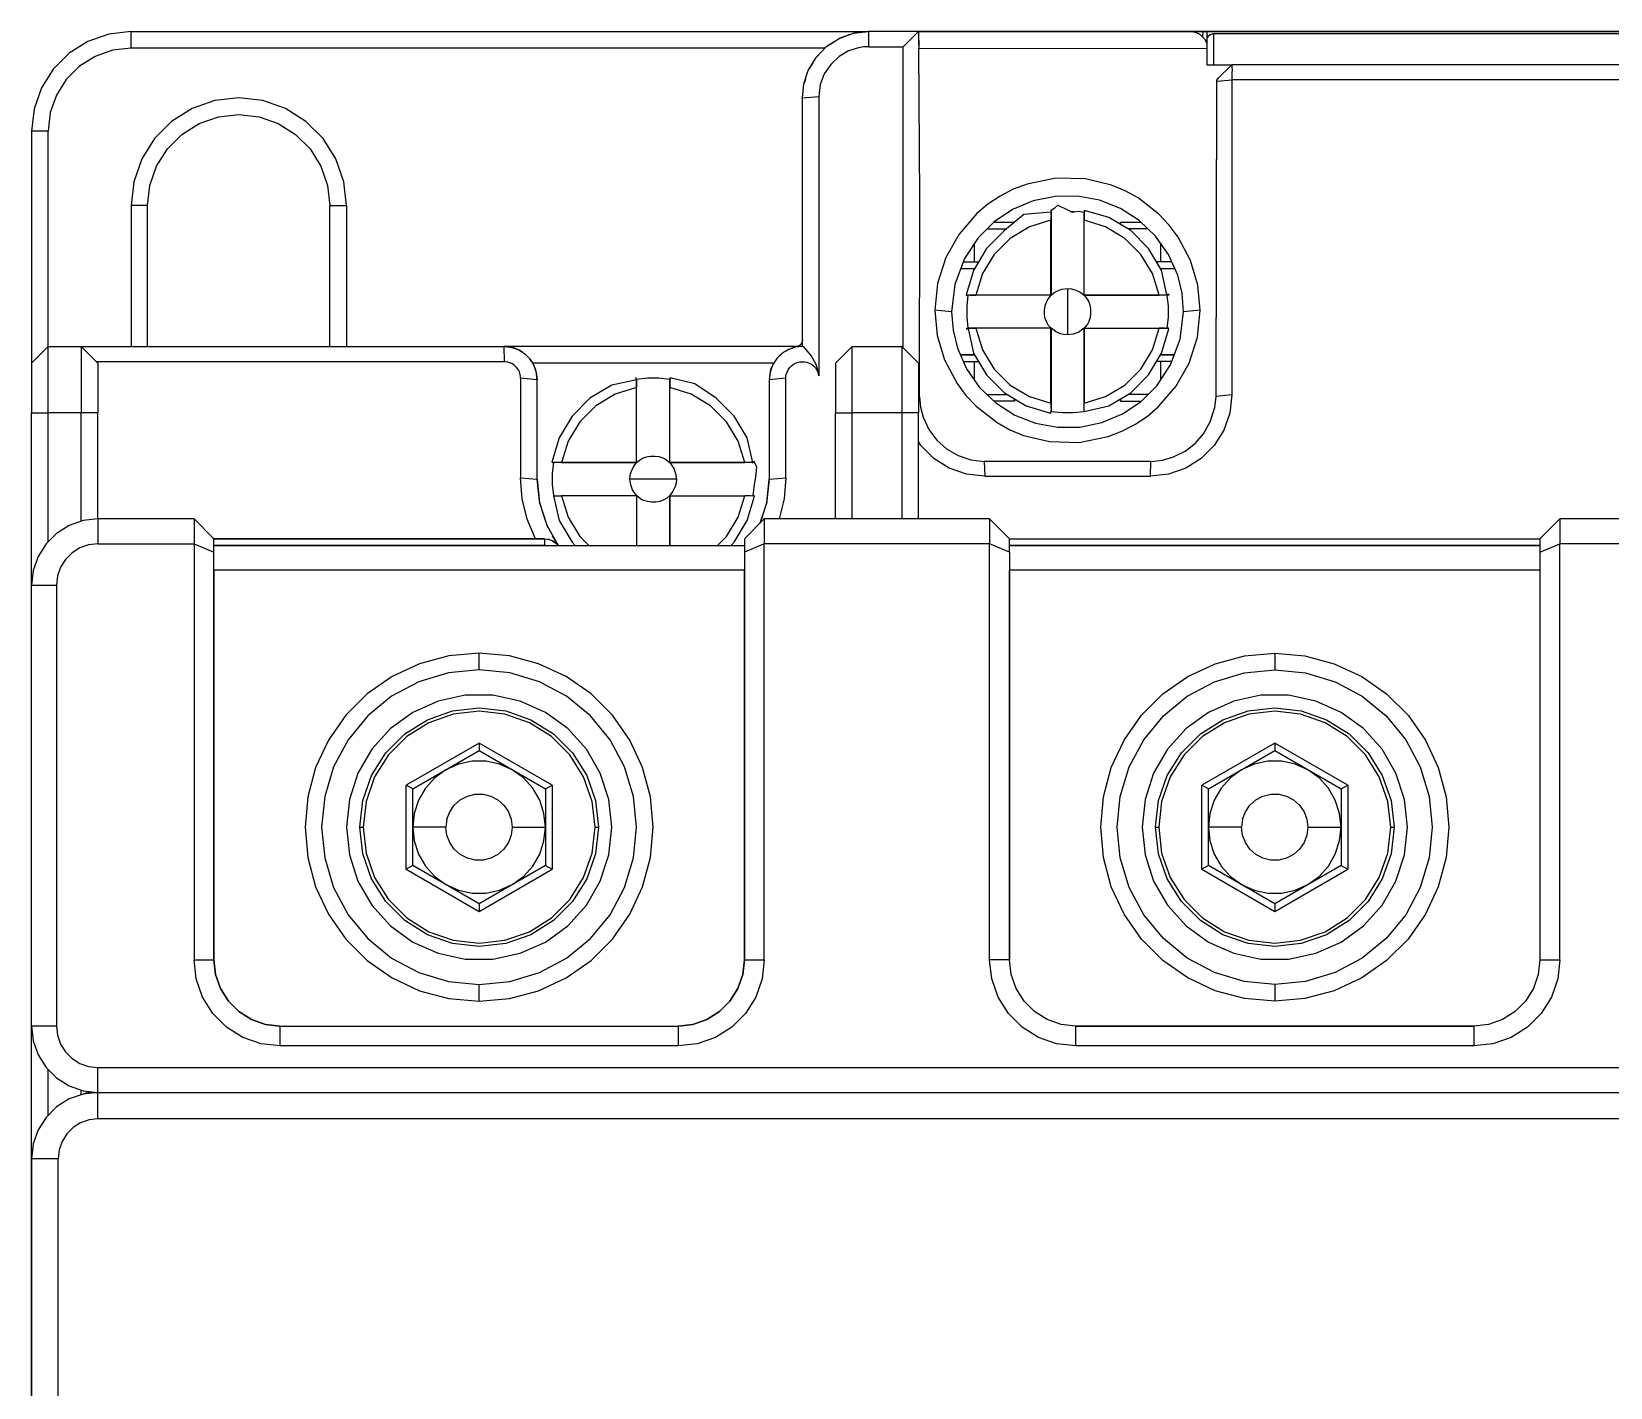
# Model space of a CAD drawing. Header units: millimetres. Extents: x 0 to 87, y 0 to 130.
# Drawn here: x 0 to 47.63, y 89.1 to 130 of the extents above; entities that cross this region are included whole.
import ezdxf

# ---------------------------------------------------------------- set-up
doc = ezdxf.new("R2010")
doc.units = ezdxf.units.MM

# ---------------------------------------------------------------- blocks, each defined once
blk = doc.blocks.new('CHINT_1a572be7d2f85137ae4fc7d071e692d9_FACE_0')
at = {"color": 141, "linetype": 'Continuous', "true_color": 0x40d9ff}
for p, q in [((26.29, 120.46), (26.29, 129.544)), ((26.75, 130), (26.749, 130)), ((26.749, 130), (59.751, 130)), ((35.327, 129.842), (35.341, 130)), ((35.45, 130), (35.341, 130)), ((51.05, 130), (35.45, 130)), ((35.45, 130), (35.45, 129)), ((35.454, 129.771), (35.453, 129.769)), ((35.65, 129.933), (35.65, 129)), ((50.85, 129.933), (35.65, 129.933)), ((35.65, 129.933), (35.65, 129.933)), ((35.45, 129), (36.211, 128.999)), ((35.733, 118.995), (35.75, 128.54)), ((50.29, 128.544), (36.21, 128.544)), ((30.746, 124.547), (30.751, 124.548)), ((30.75, 122.05), (30.75, 124.313)), ((30.751, 124.61), (30.751, 124.583)), ((30.751, 124.552), (30.752, 122.05)), ((31.453, 124.562), (31.357, 124.571)), ((31.747, 122.049), (31.749, 124.557)), ((31.754, 124.518), (31.749, 124.519)), ((31.75, 122.05), (31.75, 124.313)), ((29.025, 124.25), (29.649, 124.25)), ((28.442, 123.05), (28.442, 123.613)), ((34.058, 123.613), (34.058, 123.05)), ((30.75, 122.857), (30.752, 122.858)), ((30.752, 122.85), (30.75, 122.85)), ((31.748, 122.858), (31.75, 122.857)), ((31.75, 122.857), (31.748, 122.858)), ((30.752, 122.05), (28.243, 122.049)), ((30.75, 122.05), (28.487, 122.05)), ((29.953, 122.05), (29.953, 122.05)), ((30.752, 122.05), (30.75, 122.05)), ((31.747, 122.049), (31.75, 122.05)), ((34.17, 122.049), (31.747, 122.049)), ((31.75, 122.05), (34.013, 122.05)), ((32.547, 122.05), (32.547, 122.049)), ((34.257, 122.049), (34.172, 122.049)), ((34.207, 122.049), (34.204, 122.052)), ((27.75, 121.55), (27.25, 121.594)), ((35.25, 121.594), (34.75, 121.55)), ((28.328, 121.051), (28.244, 121.051)), ((28.29, 121.051), (28.292, 121.048)), ((30.753, 121.051), (28.33, 121.051)), ((30.75, 121.05), (28.487, 121.05)), ((29.953, 121.05), (29.953, 121.051)), ((30.75, 121.05), (30.753, 121.051)), ((30.75, 118.787), (30.75, 121.05)), ((30.753, 121.051), (30.751, 118.543)), ((31.748, 121.05), (34.257, 121.051)), ((31.748, 121.05), (31.75, 121.05)), ((31.749, 118.549), (31.748, 121.05)), ((31.75, 121.05), (31.75, 118.787)), ((31.75, 121.05), (34.013, 121.05)), ((32.547, 121.05), (32.547, 121.05)), ((34.205, 121.047), (34.206, 121.051)), ((0.5, 120.5), (1.5, 120.5)), ((23.247, 120.5), (14.25, 120.5)), ((23.266, 120.5), (23.264, 120.5)), ((24.75, 120.5), (26.25, 120.5)), ((22.384, 120), (22.425, 120.053)), ((28.442, 119.487), (28.442, 120.05)), ((30.753, 120.242), (30.75, 120.243)), ((30.75, 120.243), (30.753, 120.242)), ((31.749, 120.25), (31.75, 120.25)), ((31.75, 120.243), (31.749, 120.242)), ((34.058, 120.05), (34.058, 119.487)), ((22.384, 120), (22.366, 119.962)), ((18.251, 119.46), (18.248, 119.459)), ((18.25, 117), (18.25, 119.263)), ((18.251, 119.422), (18.251, 119.507)), ((18.251, 116.997), (18.251, 119.42)), ((19.25, 116.998), (19.249, 119.507)), ((19.25, 117), (19.25, 119.263)), ((15.25, 118.7), (15.25, 118.7)), ((22.25, 118.7), (22.25, 118.7)), ((26.75, 118.987), (26.782, 118.984)), ((30.748, 118.592), (30.751, 118.591)), ((31.749, 118.6), (31.752, 118.6)), ((0.5, 114.611), (0.5, 118.5)), ((1.5, 118.5), (0.5, 118.5)), ((1.5, 115.231), (1.5, 118.5)), ((24.75, 115.3), (24.75, 118.5)), ((26.25, 118.5), (24.75, 118.5)), ((26.25, 118.5), (26.25, 115.3)), ((18.25, 117.744), (18.251, 117.744)), ((19.25, 117.744), (19.25, 117.744)), ((15.25, 117.463), (15.25, 117.463)), ((22.25, 117.463), (22.25, 117.463)), ((18.251, 116.997), (15.743, 116.999)), ((15.792, 117.002), (15.791, 116.999)), ((15.987, 117), (18.25, 117)), ((17.498, 116.997), (17.499, 117)), ((18.25, 117), (18.251, 116.997)), ((19.25, 116.998), (19.25, 117)), ((19.25, 117), (21.513, 117)), ((21.744, 116.999), (19.25, 116.998)), ((20.001, 117), (20.002, 116.998)), ((21.81, 116.999), (21.756, 116.999)), ((15.749, 116.001), (18.25, 116.002)), ((15.8, 116.001), (15.8, 115.998)), ((18.25, 116), (15.987, 116)), ((17.499, 116), (17.498, 116.002)), ((18.25, 116.002), (18.25, 116)), ((18.25, 116.002), (18.251, 114.5)), ((18.25, 116), (18.25, 114.5)), ((19.249, 114.5), (19.249, 116.003)), ((19.249, 116.003), (19.25, 116)), ((19.249, 116.003), (21.757, 116.001)), ((19.25, 116), (19.25, 114.5)), ((19.25, 116), (21.513, 116)), ((20.003, 116.003), (20.001, 116)), ((21.719, 116.001), (21.718, 115.996)), ((4.9, 115.3), (4.9, 114.55)), ((4.9, 115.3), (5.5, 114.7)), ((15.575, 115.044), (15.408, 115.519)), ((18.25, 115.256), (18.25, 115.256)), ((19.25, 115.256), (19.249, 115.256)), ((22.092, 115.519), (21.969, 115.169)), ((28.9, 115.3), (29.5, 114.7)), ((28.9, 115.3), (28.9, 114.55)), ((45.5, 114.7), (46.1, 115.3)), ((46.1, 115.3), (46.1, 114.55)), ((52.9, 115.3), (46.1, 115.3)), ((15.899, 114.5), (15.718, 114.788)), ((4.9, 114.55), (5.5, 114.301)), ((5.5, 114.301), (5.5, 114.7)), ((5.5, 114.5), (21.5, 114.5)), ((28.9, 114.55), (22.1, 114.55)), ((29.5, 114.301), (28.9, 114.55)), ((29.5, 114.301), (29.5, 114.7)), ((29.5, 114.7), (45.5, 114.7)), ((29.5, 114.5), (45.5, 114.5)), ((45.5, 114.5), (29.5, 114.5)), ((45.5, 114.7), (45.5, 114.301)), ((45.5, 114.301), (46.1, 114.55)), ((52.9, 114.55), (46.1, 114.55)), ((5.5, 113.752), (5.5, 113.75)), ((5.5, 112.6), (5.5, 112.6)), ((21.5, 112.6), (21.5, 112.6)), ((29.5, 112.6), (29.5, 112.6)), ((45.5, 112.6), (45.5, 112.6)), ((5.5, 112.1), (5.5, 112.1)), ((21.5, 112.1), (21.5, 112.1)), ((29.5, 112.1), (29.5, 112.1)), ((45.5, 112.1), (45.5, 112.1)), ((13.5, 110.75), (13.5, 111.25)), ((37.5, 111.25), (37.5, 110.75)), ((13.5, 108.54), (11.3, 107.27)), ((11.5, 107.155), (13.5, 108.309)), ((15.7, 107.27), (13.5, 108.54)), ((13.5, 108.54), (13.5, 108.309)), ((13.5, 108.309), (15.5, 107.155)), ((37.5, 108.54), (35.3, 107.27)), ((35.5, 107.155), (37.5, 108.309)), ((39.7, 107.27), (37.5, 108.54)), ((37.5, 108.54), (37.5, 108.309)), ((37.5, 108.309), (39.5, 107.155)), ((11.3, 104.73), (11.3, 107.27)), ((11.5, 107.155), (11.3, 107.27)), ((15.5, 107.155), (15.7, 107.27)), ((15.7, 107.27), (15.7, 104.73)), ((35.3, 104.73), (35.3, 107.27)), ((35.5, 107.155), (35.3, 107.27)), ((39.5, 107.155), (39.7, 107.27)), ((39.7, 107.27), (39.7, 104.73)), ((11.5, 104.845), (11.5, 107.155)), ((12.907, 106.801), (12.907, 106.801)), ((12.932, 106.823), (12.932, 106.823)), ((13.109, 106.916), (13.109, 106.916)), ((13.145, 106.935), (13.145, 106.935)), ((13.38, 106.993), (13.38, 106.993)), ((13.621, 106.993), (13.621, 106.993)), ((13.794, 106.95), (13.794, 106.95)), ((13.855, 106.935), (13.855, 106.935)), ((14.007, 106.855), (14.007, 106.855)), ((14.068, 106.823), (14.068, 106.823)), ((14.193, 106.712), (14.193, 106.712)), ((15.5, 107.155), (15.5, 104.845)), ((35.5, 104.845), (35.5, 107.155)), ((36.907, 106.801), (36.907, 106.801)), ((36.932, 106.823), (36.932, 106.823)), ((37.109, 106.916), (37.109, 106.916)), ((37.145, 106.935), (37.145, 106.935)), ((37.38, 106.993), (37.38, 106.993)), ((37.621, 106.993), (37.621, 106.993)), ((37.794, 106.95), (37.794, 106.95)), ((37.855, 106.935), (37.855, 106.935)), ((38.007, 106.855), (38.007, 106.855)), ((38.068, 106.823), (38.068, 106.823)), ((38.193, 106.712), (38.193, 106.712)), ((39.5, 107.155), (39.5, 104.845)), ((12.528, 106.231), (12.528, 106.231)), ((12.603, 106.434), (12.603, 106.434)), ((12.609, 106.449), (12.609, 106.449)), ((12.615, 106.465), (12.615, 106.465)), ((12.731, 106.633), (12.731, 106.633)), ((12.737, 106.643), (12.737, 106.643)), ((12.752, 106.663), (12.752, 106.663)), ((14.249, 106.663), (14.249, 106.663)), ((14.363, 106.498), (14.363, 106.498)), ((14.377, 106.478), (14.377, 106.478)), ((14.386, 106.465), (14.386, 106.465)), ((14.447, 106.304), (14.447, 106.304)), ((14.471, 106.239), (14.471, 106.239)), ((36.528, 106.231), (36.528, 106.231)), ((36.603, 106.434), (36.603, 106.434)), ((36.609, 106.449), (36.609, 106.449)), ((36.615, 106.465), (36.615, 106.465)), ((36.731, 106.633), (36.731, 106.633)), ((36.737, 106.643), (36.737, 106.643)), ((36.752, 106.663), (36.752, 106.663)), ((38.249, 106.663), (38.249, 106.663)), ((38.363, 106.498), (38.363, 106.498)), ((38.377, 106.478), (38.377, 106.478)), ((38.386, 106.465), (38.386, 106.465)), ((38.447, 106.304), (38.447, 106.304)), ((38.471, 106.239), (38.471, 106.239)), ((9.9, 106), (10, 106)), ((12.529, 105.761), (12.529, 105.761)), ((14.471, 105.761), (14.471, 105.761)), ((14.472, 105.769), (14.472, 105.769)), ((14.5, 106), (14.5, 106)), ((14.5, 106), (15.5, 106)), ((17, 106), (17.1, 106)), ((21.5, 106), (21.5, 106)), ((29.5, 106), (29.5, 106)), ((33.9, 106), (34, 106)), ((36.529, 105.761), (36.529, 105.761)), ((38.471, 105.761), (38.471, 105.761)), ((38.472, 105.769), (38.472, 105.769)), ((38.5, 106), (38.5, 106)), ((38.5, 106), (39.5, 106)), ((41, 106), (41.1, 106)), ((45.5, 106), (45.5, 106)), ((12.554, 105.696), (12.554, 105.696)), ((12.615, 105.535), (12.615, 105.535)), ((12.658, 105.473), (12.658, 105.473)), ((12.752, 105.337), (12.752, 105.337)), ((12.807, 105.288), (12.807, 105.288)), ((14.249, 105.337), (14.249, 105.337)), ((14.263, 105.357), (14.263, 105.357)), ((14.386, 105.535), (14.386, 105.535)), ((14.391, 105.551), (14.391, 105.551)), ((36.554, 105.696), (36.554, 105.696)), ((36.615, 105.535), (36.615, 105.535)), ((36.658, 105.473), (36.658, 105.473)), ((36.752, 105.337), (36.752, 105.337)), ((36.807, 105.288), (36.807, 105.288)), ((38.249, 105.337), (38.249, 105.337)), ((38.263, 105.357), (38.263, 105.357)), ((38.386, 105.535), (38.386, 105.535)), ((38.391, 105.551), (38.391, 105.551)), ((11.5, 104.845), (11.3, 104.73)), ((13.5, 103.691), (11.5, 104.845)), ((12.932, 105.177), (12.932, 105.177)), ((12.993, 105.145), (12.993, 105.145)), ((13.145, 105.065), (13.145, 105.065)), ((13.206, 105.05), (13.206, 105.05)), ((13.38, 105.007), (13.38, 105.007)), ((13.412, 105.007), (13.412, 105.007)), ((15.5, 104.845), (13.5, 103.691)), ((13.621, 105.007), (13.621, 105.007)), ((13.637, 105.011), (13.637, 105.011)), ((13.663, 105.018), (13.663, 105.018)), ((13.855, 105.065), (13.855, 105.065)), ((13.891, 105.084), (13.891, 105.084)), ((14.068, 105.177), (14.068, 105.177)), ((14.093, 105.199), (14.093, 105.199)), ((15.5, 104.845), (15.7, 104.73)), ((35.5, 104.845), (35.3, 104.73)), ((37.5, 103.691), (35.5, 104.845)), ((36.932, 105.177), (36.932, 105.177)), ((36.993, 105.145), (36.993, 105.145)), ((37.145, 105.065), (37.145, 105.065)), ((37.206, 105.05), (37.206, 105.05)), ((37.38, 105.007), (37.38, 105.007)), ((37.412, 105.007), (37.412, 105.007)), ((39.5, 104.845), (37.5, 103.691)), ((37.621, 105.007), (37.621, 105.007)), ((37.637, 105.011), (37.637, 105.011)), ((37.663, 105.018), (37.663, 105.018)), ((37.855, 105.065), (37.855, 105.065)), ((37.891, 105.084), (37.891, 105.084)), ((38.068, 105.177), (38.068, 105.177)), ((38.093, 105.199), (38.093, 105.199)), ((39.5, 104.845), (39.7, 104.73)), ((45.5, 105), (45.5, 105)), ((11.3, 104.73), (13.5, 103.46)), ((13.5, 103.46), (15.7, 104.73)), ((35.3, 104.73), (37.5, 103.46)), ((37.5, 103.46), (39.7, 104.73)), ((45.5, 104), (45.5, 104)), ((13.5, 103.691), (13.5, 103.46)), ((37.5, 103.691), (37.5, 103.46)), ((13.5, 100.75), (13.5, 101.25)), ((37.5, 101.25), (37.5, 100.75)), ((45, 100.689), (45, 100.689)), ((20, 100.069), (20, 100.069)), ((31, 100.069), (31, 100.069)), ((44, 100.069), (44, 100.069)), ((44.462, 100.257), (44.462, 100.257)), ((44.499, 100.281), (44.499, 100.281)), ((44.5, 100.281), (44.5, 100.281)), ((0.5, 97.311), (0.5, 98.689)), ((1.5, 97.931), (1.5, 98.069))]:
    blk.add_line(p, q, dxfattribs=at)
for points in [[(3, 130), (2.332, 129.925), (1.698, 129.703), (1.13, 129.346), (0.655, 128.87), (0.297, 128.302), (0.075, 127.668), (0, 127)], [(23.937, 129.5), (3, 129.5), (3, 130), (25.25, 130)], [(23.25, 128), (23.295, 128.422), (23.428, 128.825), (23.663, 129.217), (23.981, 129.546), (24.365, 129.794), (24.796, 129.948), (25.25, 130)], [(25.25, 129.544), (25.092, 129.536), (24.942, 129.514), (24.647, 129.42), (24.356, 129.245), (24.105, 129.006), (23.912, 128.725), (23.791, 128.405), (23.749, 128.041)], [(24.225, 129.703), (24.003, 129.564), (23.993, 129.553)], [(24.662, 129.9), (24.382, 129.802), (24.374, 129.797)], [(25.223, 129.997), (24.805, 129.95), (24.8, 129.948)], [(26.29, 129.544), (26.749, 130.001), (25.25, 130), (25.25, 129.544), (26.29, 129.544)], [(26.749, 130.001), (26.75, 129.829), (26.75, 129.66), (26.764, 129.49)], [(35.341, 130), (34.958, 130), (26.75, 130)], [(26.75, 130), (26.764, 129.49), (35.45, 129.502), (35.45, 129)], [(34.958, 130), (35.05, 129.993), (35.128, 129.974), (35.194, 129.945), (35.251, 129.909), (35.323, 129.847), (35.381, 129.778), (35.42, 129.714), (35.45, 129.641), (35.45, 129.502)], [(35.65, 129.933), (35.611, 129.927), (35.574, 129.917), (35.54, 129.899), (35.509, 129.875), (35.484, 129.845), (35.465, 129.81), (35.454, 129.772), (35.45, 129.733), (35.45, 129)], [(35.458, 129.785), (35.463, 129.805), (35.467, 129.815), (35.484, 129.845), (35.503, 129.869), (35.521, 129.886), (35.532, 129.895), (35.575, 129.919), (35.584, 129.922), (35.593, 129.925), (35.601, 129.927), (35.624, 129.931), (35.631, 129.932), (35.646, 129.933), (35.649, 129.933), (35.65, 129.933)], [(50.85, 129.933), (40.853, 129.933), (35.65, 129.933)], [(3, 129.5), (2.444, 129.437), (1.915, 129.252), (1.441, 128.955), (1.045, 128.559), (0.748, 128.085), (0.563, 127.556), (0.5, 127)], [(23.857, 129.418), (23.686, 129.247), (23.676, 129.231)], [(26.782, 118.984), (26.794, 124.96), (26.764, 129.49)], [(23.57, 129.061), (23.448, 128.868), (23.44, 128.845)], [(35.75, 128.503), (35.75, 128.512), (35.75, 128.52), (35.75, 128.528), (35.75, 128.533), (35.75, 128.537), (35.75, 128.54), (35.75, 128.54), (35.781, 128.577), (35.814, 128.614), (36.18, 128.978), (36.183, 128.97)], [(50.29, 128.544), (50.29, 128.595), (50.29, 128.646), (50.29, 128.736), (50.289, 128.818), (50.289, 128.888), (50.291, 128.944), (50.291, 128.984), (50.291, 128.999), (36.209, 128.999), (36.209, 128.991), (36.209, 128.966), (36.21, 128.915), (36.211, 128.846), (36.21, 128.759), (36.21, 128.657), (36.21, 128.544)], [(23.345, 128.572), (23.3, 128.445), (23.299, 128.433)], [(35.733, 118.995), (35.75, 128.503), (36.21, 128.544)], [(36.21, 128.544), (36.21, 119.038), (35.733, 118.995)], [(9.5, 124.75), (9.419, 125.473), (9.178, 126.16), (8.791, 126.776), (8.276, 127.291), (7.66, 127.678), (6.973, 127.919), (6.25, 128), (5.527, 127.919), (4.84, 127.678), (4.224, 127.291), (3.709, 126.776), (3.322, 126.16), (3.082, 125.473), (3, 124.75)], [(23.25, 120.5), (23.25, 128), (23.749, 128.041), (23.748, 119.614)], [(3.5, 124.75), (3.569, 125.362), (3.772, 125.943), (4.1, 126.465), (4.535, 126.9), (5.057, 127.228), (5.638, 127.431), (6.25, 127.5), (6.862, 127.431), (7.443, 127.228), (7.965, 126.9), (8.4, 126.465), (8.728, 125.943), (8.931, 125.362), (9, 124.75)], [(0.5, 120.5), (0.5, 127), (0, 127), (0, 120)], [(35.25, 121.594), (35.179, 122.355), (34.96, 123.091), (34.582, 123.803), (34.313, 124.163), (34.007, 124.49), (33.376, 124.982), (32.986, 125.198), (32.574, 125.368), (31.792, 125.556), (30.9, 125.578), (30.028, 125.402), (29.61, 125.242), (29.214, 125.037), (28.849, 124.793), (28.512, 124.508), (27.978, 123.891), (27.58, 123.185), (27.331, 122.405), (27.25, 121.594)], [(34.75, 121.55), (34.705, 122.108), (34.572, 122.653), (34.294, 123.277), (33.903, 123.833), (33.413, 124.302), (32.845, 124.666), (32.217, 124.914), (31.554, 125.037), (30.879, 125.03), (30.217, 124.894), (29.593, 124.633), (29.033, 124.258), (28.555, 123.783), (28.14, 123.156), (27.849, 122.376), (27.75, 121.55)], [(3.5, 120.5), (3.5, 124.75), (3, 124.75), (3, 120.5)], [(9, 120.5), (9, 124.75), (9.5, 124.75), (9.5, 120.5)], [(30.746, 124.557), (29.927, 124.482), (29.346, 123.996), (28.804, 123.455), (28.412, 122.797), (28.193, 122.063)], [(30.75, 124.313), (30.101, 124.112), (29.519, 123.761), (29.039, 123.281), (28.688, 122.699), (28.487, 122.05)], [(30.751, 124.61), (30.76, 124.616), (30.741, 124.621), (30.759, 124.552), (30.746, 124.557)], [(30.746, 124.557), (30.749, 124.485), (30.751, 124.442), (30.75, 124.429), (30.75, 124.388), (30.75, 124.351), (30.75, 124.313)], [(30.751, 124.61), (30.866, 124.68), (30.958, 124.761), (31.25, 124.624), (31.391, 124.554), (31.584, 124.579), (31.749, 124.557)], [(31.763, 124.607), (31.75, 124.598), (31.75, 124.583), (31.749, 124.557)], [(31.763, 124.607), (31.751, 124.49), (31.75, 124.437), (31.75, 124.416), (31.75, 124.362), (31.75, 124.313)], [(34.013, 122.05), (33.812, 122.699), (33.461, 123.281), (32.981, 123.761), (32.399, 124.112), (31.75, 124.313)], [(34.245, 122.055), (34.087, 122.799), (33.695, 123.456), (33.154, 123.997), (32.496, 124.388), (31.763, 124.607)], [(28.824, 124.05), (28.98, 124.05), (28.98, 124.05), (28.98, 124.05), (28.982, 124.05), (28.983, 124.05), (28.985, 124.05), (29.41, 124.05)], [(32.85, 124.177), (32.85, 124.25), (33.467, 124.25)], [(32.855, 124.175), (32.855, 124.175), (32.851, 124.211), (32.85, 124.25)], [(33.676, 124.05), (33.634, 124.05), (33.064, 124.05)], [(28.101, 123.05), (28.226, 123.05), (28.563, 123.05)], [(34.395, 123.05), (34.094, 123.05), (33.937, 123.05)], [(28.026, 122.85), (28.149, 122.85), (28.444, 122.85)], [(34.057, 122.85), (34.351, 122.85), (34.484, 122.85)], [(28.193, 122.063), (28.31, 122.051), (28.363, 122.05), (28.384, 122.05), (28.438, 122.05), (28.487, 122.05)], [(28.193, 122.063), (28.202, 122.05), (28.217, 122.05), (28.243, 122.049)], [(28.243, 122.049), (28.207, 121.717), (28.207, 121.383), (28.244, 121.051)], [(30.753, 121.051), (30.679, 121.138), (30.622, 121.233), (30.579, 121.347), (30.556, 121.47), (30.554, 121.597), (30.572, 121.723), (30.61, 121.841), (30.65, 121.921), (30.752, 122.05)], [(30.752, 122.05), (30.835, 122.118), (30.927, 122.172), (31.079, 122.228), (31.25, 122.25)], [(31.25, 122.25), (31.365, 122.24), (31.472, 122.214), (31.617, 122.148), (31.747, 122.049)], [(31.25, 122.25), (31.25, 121.55), (31.25, 120.85)], [(31.747, 122.049), (31.821, 121.962), (31.878, 121.867), (31.921, 121.753), (31.944, 121.63), (31.946, 121.503), (31.928, 121.377), (31.89, 121.259), (31.85, 121.179), (31.748, 121.05)], [(34.245, 122.055), (34.171, 122.049), (34.153, 122.05), (34.131, 122.05), (34.094, 122.05), (34.055, 122.05), (34.013, 122.05)], [(34.245, 122.055), (34.237, 122.052), (34.23, 122.049), (34.239, 122.05), (34.242, 122.05), (34.245, 122.05), (34.246, 122.05), (34.261, 122.05), (34.287, 122.058), (34.301, 122.062), (34.306, 122.064), (34.313, 122.068), (34.241, 122.071)], [(34.245, 122.055), (34.238, 122.053), (34.237, 122.055)], [(34.257, 122.049), (34.264, 122.05), (34.265, 122.05), (34.265, 122.051)], [(34.257, 121.051), (34.293, 121.383), (34.293, 121.717), (34.257, 122.049)], [(27.25, 121.594), (27.321, 120.834), (27.539, 120.099), (27.916, 119.387), (28.186, 119.026), (28.491, 118.698), (29.122, 118.206), (29.512, 117.99), (29.924, 117.82), (30.706, 117.631), (31.598, 117.609), (32.47, 117.784), (32.887, 117.944), (33.283, 118.148), (33.649, 118.392), (33.986, 118.677), (34.52, 119.294), (34.919, 120), (35.169, 120.781), (35.25, 121.594)], [(27.75, 121.55), (27.795, 120.992), (27.928, 120.447), (28.206, 119.824), (28.597, 119.267), (29.087, 118.798), (29.656, 118.434), (30.283, 118.186), (30.946, 118.063), (31.621, 118.07), (32.283, 118.206), (32.907, 118.467), (33.467, 118.842), (33.945, 119.317), (34.36, 119.944), (34.651, 120.724), (34.75, 121.55)], [(28.255, 121.045), (28.263, 121.048), (28.27, 121.051), (28.261, 121.05), (28.258, 121.05), (28.256, 121.05), (28.254, 121.05), (28.239, 121.05), (28.213, 121.042), (28.199, 121.038), (28.194, 121.036), (28.187, 121.032), (28.259, 121.029)], [(28.244, 121.051), (28.236, 121.05), (28.235, 121.05), (28.235, 121.049)], [(28.255, 121.045), (28.329, 121.051), (28.347, 121.05), (28.369, 121.05), (28.406, 121.05), (28.445, 121.05), (28.487, 121.05)], [(28.255, 121.045), (28.263, 121.047), (28.263, 121.045)], [(28.255, 121.045), (28.413, 120.301), (28.805, 119.644), (29.347, 119.103), (30.004, 118.712), (30.737, 118.493)], [(28.487, 121.05), (28.688, 120.401), (29.039, 119.819), (29.519, 119.339), (30.101, 118.988), (30.75, 118.787)], [(31.25, 120.85), (31.135, 120.86), (31.028, 120.886), (30.883, 120.952), (30.753, 121.051)], [(31.748, 121.05), (31.665, 120.982), (31.573, 120.928), (31.421, 120.872), (31.25, 120.85)], [(31.75, 118.787), (32.399, 118.988), (32.981, 119.339), (33.461, 119.819), (33.812, 120.401), (34.013, 121.05)], [(31.754, 118.543), (32.496, 118.712), (33.154, 119.104), (33.696, 119.645), (34.088, 120.303), (34.307, 121.037)], [(34.307, 121.037), (34.19, 121.049), (34.137, 121.05), (34.116, 121.05), (34.062, 121.05), (34.013, 121.05)], [(34.307, 121.037), (34.298, 121.05), (34.283, 121.05), (34.257, 121.051)], [(0.5, 120.5), (0, 120), (0, 119.962), (0, 119.851), (0, 119.673), (0, 119.435), (0, 119.151), (0, 118.834), (0, 118.5)], [(0.5, 120.5), (0.5, 120.5), (0.2, 120.2)], [(0.5, 118.5), (0.5, 118.945), (0.5, 119.368), (0.5, 119.747), (0.5, 120.064), (0.5, 120.302), (0.5, 120.45), (0.5, 120.5)], [(1.5, 120.5), (14.25, 120.5), (14.251, 120.043), (1.957, 120.043)], [(1.5, 120.5), (1.5, 120.45), (1.5, 120.302), (1.5, 120.064), (1.5, 119.747), (1.5, 119.368), (1.5, 118.945), (1.5, 118.5)], [(1.5, 120.5), (2, 120), (2, 119.962), (2, 119.851), (2, 119.673), (2, 119.435), (2, 119.151), (2, 118.834), (2, 118.5)], [(14.25, 120.5), (14.369, 120.493), (14.486, 120.472), (14.694, 120.396), (14.881, 120.276), (15.036, 120.118), (15.153, 119.93), (15.225, 119.72), (15.25, 119.5)], [(23.281, 120.499), (23.269, 120.5), (23.264, 120.5), (23.25, 120.5), (23.041, 120.478), (22.838, 120.411), (22.645, 120.296), (22.478, 120.135), (22.352, 119.939), (22.275, 119.723), (22.25, 119.5)], [(23.241, 120.499), (23.096, 120.489), (23.047, 120.479)], [(23.25, 120.7), (23.245, 120.655), (23.23, 120.613), (23.206, 120.575), (23.175, 120.544), (23.137, 120.52), (23.095, 120.505), (23.05, 120.5)], [(23.27, 120.5), (23.276, 120.5), (23.281, 120.499)], [(23.748, 119.614), (23.72, 119.789), (23.664, 119.959), (23.517, 120.226), (23.281, 120.499)], [(24.75, 120.5), (24.25, 120), (24.25, 119.962), (24.25, 119.851), (24.25, 119.673), (24.25, 119.435), (24.25, 119.151), (24.25, 118.834), (24.25, 118.5)], [(24.75, 118.5), (24.75, 118.945), (24.75, 119.368), (24.75, 119.747), (24.75, 120.064), (24.75, 120.302), (24.75, 120.45), (24.75, 120.5)], [(26.25, 120.5), (26.75, 120), (26.75, 119.962), (26.75, 119.851), (26.75, 119.673), (26.75, 119.435), (26.75, 119.151), (26.75, 118.834), (26.75, 118.5)], [(26.25, 120.5), (26.25, 120.45), (26.25, 120.302), (26.25, 120.064), (26.25, 119.747), (26.25, 119.368), (26.25, 118.945), (26.25, 118.5)], [(14.75, 119.544), (14.747, 119.604), (14.737, 119.661), (14.713, 119.734), (14.684, 119.792), (14.627, 119.87), (14.557, 119.937), (14.487, 119.984), (14.43, 120.011), (14.369, 120.03), (14.251, 120.043)], [(14.471, 120.474), (14.423, 120.486), (14.39, 120.489)], [(14.853, 120.294), (14.822, 120.32), (14.705, 120.392), (14.573, 120.449), (14.495, 120.468)], [(15.028, 120.126), (14.96, 120.204), (14.911, 120.245)], [(15.116, 120), (15.044, 120.108), (15.038, 120.115)], [(22.621, 120.273), (22.546, 120.21), (22.519, 120.175)], [(22.835, 120.41), (22.812, 120.401), (22.671, 120.315), (22.657, 120.303)], [(22.75, 119.544), (22.753, 119.602), (22.763, 119.658), (22.787, 119.731), (22.818, 119.794), (22.872, 119.87), (22.921, 119.92), (22.977, 119.962), (23.038, 119.996), (23.103, 120.021), (23.171, 120.037), (23.241, 120.043), (23.311, 120.04), (23.381, 120.026), (23.459, 119.998), (23.522, 119.964), (23.587, 119.914), (23.643, 119.854), (23.689, 119.787), (23.72, 119.723), (23.748, 119.614)], [(23.035, 120.476), (22.96, 120.46), (22.844, 120.413)], [(28.016, 120.25), (28.443, 120.25), (28.149, 120.25), (28.016, 120.25)], [(28.105, 120.05), (28.406, 120.05), (28.563, 120.05)], [(34.399, 120.05), (34.274, 120.05), (33.937, 120.05)], [(34.056, 120.25), (34.474, 120.25), (34.351, 120.25), (34.056, 120.25)], [(14.75, 116.543), (15.25, 116.5), (15.25, 119.5), (14.75, 119.544), (14.75, 116.543)], [(22.384, 120), (15.116, 120), (15.136, 119.957)], [(15.165, 119.895), (15.19, 119.842), (15.212, 119.76)], [(15.334, 115.754), (15.25, 116.5), (15.25, 119.5), (15.235, 119.674), (15.228, 119.701)], [(18.245, 119.495), (18.248, 119.487), (18.251, 119.48), (18.25, 119.489), (18.25, 119.492), (18.25, 119.495), (18.25, 119.496), (18.25, 119.511), (18.242, 119.537), (18.238, 119.551), (18.236, 119.556), (18.232, 119.563), (18.229, 119.491)], [(19.249, 119.507), (18.917, 119.543), (18.583, 119.543), (18.251, 119.507)], [(19.263, 119.557), (19.25, 119.548), (19.25, 119.533), (19.249, 119.507)], [(19.263, 119.557), (19.251, 119.44), (19.25, 119.387), (19.25, 119.366), (19.25, 119.312), (19.25, 119.263)], [(21.758, 117.004), (21.588, 117.746), (21.196, 118.404), (20.655, 118.946), (20.004, 119.372), (19.263, 119.557)], [(22.273, 119.702), (22.265, 119.674), (22.25, 119.5), (22.25, 116.5), (22.166, 115.754)], [(22.25, 116.5), (22.75, 116.543), (22.75, 119.544), (22.25, 119.5), (22.25, 116.5)], [(22.289, 119.761), (22.31, 119.842), (22.339, 119.904)], [(18.245, 119.495), (17.501, 119.337), (16.844, 118.945), (16.303, 118.403), (15.912, 117.746), (15.693, 117.013)], [(18.25, 119.263), (17.601, 119.062), (17.019, 118.711), (16.539, 118.231), (16.188, 117.649), (15.987, 117)], [(18.245, 119.495), (18.251, 119.421), (18.25, 119.403), (18.25, 119.381), (18.25, 119.344), (18.25, 119.305), (18.25, 119.263)], [(18.245, 119.495), (18.247, 119.488), (18.245, 119.487)], [(18.251, 119.507), (18.25, 119.514), (18.25, 119.515), (18.249, 119.515)], [(21.513, 117), (21.312, 117.649), (20.961, 118.231), (20.481, 118.711), (19.899, 119.062), (19.25, 119.263)], [(26.782, 118.984), (26.814, 118.667), (26.895, 118.369), (27.062, 118.002), (27.302, 117.679), (27.603, 117.411), (27.954, 117.212), (28.334, 117.085), (28.739, 117.034)], [(28.824, 119.05), (28.866, 119.05), (29.436, 119.05)], [(29.65, 118.923), (29.65, 118.85), (29.033, 118.85)], [(29.65, 118.85), (29.65, 118.868), (29.649, 118.886), (29.647, 118.914), (29.645, 118.925)], [(30.75, 118.787), (30.75, 118.745), (30.75, 118.705), (30.75, 118.664), (30.75, 118.646), (30.751, 118.617), (30.737, 118.493)], [(31.754, 118.543), (31.751, 118.615), (31.75, 118.658), (31.75, 118.671), (31.75, 118.712), (31.75, 118.749), (31.75, 118.787)], [(32.85, 118.85), (32.85, 118.869), (32.851, 118.887), (32.853, 118.916), (32.855, 118.925)], [(32.85, 118.923), (32.85, 118.85), (33.475, 118.85)], [(33.677, 119.05), (33.52, 119.05), (33.064, 119.05)], [(36.21, 119.038), (36.148, 118.493), (35.966, 117.975), (35.673, 117.51), (35.284, 117.122), (34.817, 116.83), (34.297, 116.649), (33.75, 116.587)], [(33.761, 117.034), (34.115, 117.073), (34.449, 117.172), (34.794, 117.341), (35.097, 117.576), (35.35, 117.865), (35.549, 118.226), (35.689, 118.658), (35.733, 118.995)], [(0.5, 12.5), (0, 12.5), (0, 118.5), (0.5, 118.5)], [(2, 115.3), (2, 118.5), (1.5, 118.5)], [(24.25, 115.3), (24.25, 118.5), (24.75, 118.5)], [(26.75, 115.3), (26.75, 118.5), (26.25, 118.5)], [(30.737, 118.493), (30.75, 118.502), (30.75, 118.517), (30.751, 118.543)], [(30.751, 118.543), (31.083, 118.507), (31.417, 118.507), (31.745, 118.543)], [(31.749, 118.539), (31.741, 118.548), (31.754, 118.543)], [(18.251, 116.997), (18.338, 117.071), (18.433, 117.128), (18.547, 117.171), (18.67, 117.194), (18.797, 117.196), (18.923, 117.178), (19.041, 117.14), (19.121, 117.1), (19.25, 116.998)], [(28.751, 116.588), (28.203, 116.649), (27.683, 116.83), (27.217, 117.122), (26.827, 117.51), (26.75, 117.632)], [(15.987, 117), (15.945, 117), (15.905, 117), (15.865, 117), (15.846, 117), (15.817, 117), (15.693, 117.013)], [(15.693, 117.013), (15.702, 117), (15.717, 117), (15.743, 116.999)], [(15.743, 116.999), (15.707, 116.667), (15.707, 116.333), (15.743, 116.006)], [(18.05, 116.5), (18.06, 116.615), (18.086, 116.722), (18.152, 116.867), (18.251, 116.997)], [(19.25, 116.998), (19.318, 116.915), (19.372, 116.823), (19.428, 116.671), (19.45, 116.5)], [(21.758, 117.004), (21.674, 117), (21.649, 116.999), (21.631, 117), (21.589, 117), (21.551, 117), (21.513, 117)], [(21.745, 116.991), (21.753, 116.991), (21.758, 117.004)], [(21.81, 116.999), (21.804, 117.035), (21.756, 116.999)], [(21.81, 116.999), (21.868, 116.866), (21.85, 116.652), (21.824, 116.5), (21.793, 116.333), (21.779, 116.166), (21.757, 116.001)], [(33.75, 116.587), (33.761, 117.034), (28.739, 117.034), (28.751, 116.588), (33.75, 116.587)], [(15.2, 114.7), (14.953, 115.288), (14.801, 115.908), (14.75, 116.543)], [(15.25, 116.5), (15.323, 115.79), (15.538, 115.11), (15.88, 114.5)], [(18.25, 116.002), (18.182, 116.085), (18.128, 116.177), (18.072, 116.329), (18.05, 116.5)], [(19.45, 116.5), (18.75, 116.5), (18.05, 116.5)], [(19.45, 116.5), (19.44, 116.385), (19.414, 116.278), (19.348, 116.133), (19.249, 116.003)], [(21.986, 115.186), (22.177, 115.79), (22.25, 116.5)], [(22.75, 116.543), (22.699, 115.908), (22.55, 115.3)], [(15.738, 116.002), (15.747, 116.009), (15.742, 115.996)], [(15.742, 115.996), (15.826, 116), (15.851, 116.001), (15.869, 116), (15.911, 116), (15.949, 116), (15.987, 116)], [(15.742, 115.996), (15.912, 115.254), (16.304, 114.596), (16.4, 114.5)], [(15.987, 116), (16.188, 115.351), (16.539, 114.769), (16.809, 114.5)], [(19.249, 116.003), (19.162, 115.929), (19.067, 115.872), (18.953, 115.829), (18.83, 115.806), (18.703, 115.804), (18.577, 115.822), (18.459, 115.86), (18.379, 115.9), (18.25, 116.002)], [(20.691, 114.5), (20.961, 114.769), (21.312, 115.351), (21.513, 116)], [(21.1, 114.5), (21.197, 114.597), (21.588, 115.254), (21.807, 115.987)], [(21.807, 115.987), (21.69, 115.999), (21.637, 116), (21.616, 116), (21.562, 116), (21.513, 116)], [(21.807, 115.987), (21.798, 116), (21.783, 116), (21.757, 116.001)], [(2, 115.3), (1.555, 115.25), (1.132, 115.102), (0.753, 114.864), (0.436, 114.547), (0.198, 114.168), (0.05, 113.745), (0, 113.3)], [(4.9, 115.3), (2, 115.3), (2, 114.55), (4.9, 114.55)], [(22.1, 115.3), (21.5, 114.7), (21.5, 114.301)], [(28.9, 115.3), (22.1, 115.3), (22.1, 114.55)], [(2, 114.55), (1.722, 114.519), (1.458, 114.426), (1.221, 114.277), (1.023, 114.079), (0.874, 113.842), (0.781, 113.578), (0.75, 113.3)], [(4.9, 114.55), (4.9, 102), (5.5, 102), (5.5, 114.301)], [(5.5, 114.7), (15.477, 114.7), (15.2, 114.7), (5.5, 114.7)], [(15.481, 114.5), (15.479, 114.5), (5.5, 114.5)], [(15.477, 114.7), (15.601, 114.685), (15.716, 114.639), (15.817, 114.567), (15.842, 114.542), (15.865, 114.516), (15.877, 114.5)], [(15.477, 114.7), (15.566, 114.692), (15.588, 114.686)], [(15.477, 114.7), (15.477, 114.695), (15.477, 114.68), (15.477, 114.656), (15.477, 114.625), (15.477, 114.587), (15.477, 114.545), (15.479, 114.5)], [(15.615, 114.679), (15.646, 114.671), (15.711, 114.641)], [(15.717, 114.639), (15.719, 114.638), (15.784, 114.595), (15.807, 114.574)], [(15.838, 114.546), (15.84, 114.544), (15.84, 114.544)], [(22.1, 114.55), (21.5, 114.301), (21.5, 102), (22.1, 102), (22.1, 114.55)], [(29.5, 114.301), (29.5, 102), (28.9, 102), (28.9, 114.55)], [(45.5, 114.301), (45.5, 102), (46.1, 102), (46.1, 114.55)], [(21.5, 113.753), (21.5, 113.75), (5.5, 113.75)], [(5.5, 113.75), (5.5, 102), (5.5, 102)], [(5.5, 102), (5.55, 101.555), (5.698, 101.132), (5.936, 100.753), (6.253, 100.436), (6.632, 100.198), (7.055, 100.05), (7.5, 100), (19.5, 100), (19.945, 100.05), (20.368, 100.198), (20.747, 100.436), (21.064, 100.753), (21.302, 101.132), (21.45, 101.555), (21.5, 102), (21.5, 113.75)], [(45.5, 113.752), (45.5, 113.75), (29.5, 113.75), (29.5, 113.752)], [(45.5, 113.75), (45.5, 102), (45.45, 101.555), (45.302, 101.132), (45.064, 100.753), (44.747, 100.436), (44.368, 100.198), (43.945, 100.05), (43.5, 100), (31.5, 100), (31.055, 100.05), (30.632, 100.198), (30.253, 100.436), (29.936, 100.753), (29.698, 101.132), (29.55, 101.555), (29.5, 102), (29.5, 113.75)], [(0, 100), (0, 113.3), (0.75, 113.3), (0.75, 100), (0, 100)], [(13.5, 111.25), (12.588, 111.17), (11.705, 110.933), (10.875, 110.546), (10.126, 110.022), (9.478, 109.375), (8.954, 108.625), (8.567, 107.796), (8.33, 106.912), (8.25, 106), (8.33, 105.088), (8.567, 104.204), (8.954, 103.375), (9.478, 102.625), (10.126, 101.978), (10.875, 101.454), (11.705, 101.067), (12.588, 100.83), (13.5, 100.75)], [(13.5, 100.75), (14.412, 100.83), (15.296, 101.067), (16.125, 101.454), (16.875, 101.978), (17.522, 102.625), (18.047, 103.375), (18.433, 104.204), (18.67, 105.088), (18.75, 106), (18.67, 106.912), (18.433, 107.796), (18.047, 108.625), (17.522, 109.375), (16.875, 110.022), (16.125, 110.546), (15.296, 110.933), (14.412, 111.17), (13.5, 111.25)], [(37.5, 100.75), (36.588, 100.83), (35.705, 101.067), (34.875, 101.454), (34.126, 101.978), (33.478, 102.625), (32.954, 103.375), (32.567, 104.204), (32.33, 105.088), (32.25, 106), (32.33, 106.912), (32.567, 107.796), (32.954, 108.625), (33.478, 109.375), (34.126, 110.022), (34.875, 110.546), (35.705, 110.933), (36.588, 111.17), (37.5, 111.25)], [(37.5, 111.25), (38.412, 111.17), (39.296, 110.933), (40.125, 110.546), (40.875, 110.022), (41.522, 109.375), (42.047, 108.625), (42.433, 107.796), (42.67, 106.912), (42.75, 106), (42.67, 105.088), (42.433, 104.204), (42.047, 103.375), (41.522, 102.625), (40.875, 101.978), (40.125, 101.454), (39.296, 101.067), (38.412, 100.83), (37.5, 100.75)], [(13.5, 110.75), (12.573, 110.659), (11.682, 110.388), (10.861, 109.949), (10.141, 109.359), (9.551, 108.639), (9.112, 107.818), (8.841, 106.927), (8.75, 106), (8.841, 105.073), (9.112, 104.182), (9.551, 103.361), (10.141, 102.641), (10.861, 102.051), (11.682, 101.612), (12.573, 101.341), (13.5, 101.25)], [(13.5, 101.25), (14.427, 101.341), (15.318, 101.612), (16.139, 102.051), (16.859, 102.641), (17.45, 103.361), (17.888, 104.182), (18.159, 105.073), (18.25, 106), (18.159, 106.927), (17.888, 107.818), (17.45, 108.639), (16.859, 109.359), (16.139, 109.949), (15.318, 110.388), (14.427, 110.659), (13.5, 110.75)], [(37.5, 101.25), (36.573, 101.341), (35.682, 101.612), (34.861, 102.051), (34.141, 102.641), (33.551, 103.361), (33.112, 104.182), (32.841, 105.073), (32.75, 106), (32.841, 106.927), (33.112, 107.818), (33.551, 108.639), (34.141, 109.359), (34.861, 109.949), (35.682, 110.388), (36.573, 110.659), (37.5, 110.75)], [(37.5, 110.75), (38.427, 110.659), (39.318, 110.388), (40.139, 109.949), (40.859, 109.359), (41.45, 108.639), (41.888, 107.818), (42.159, 106.927), (42.25, 106), (42.159, 105.073), (41.888, 104.182), (41.45, 103.361), (40.859, 102.641), (40.139, 102.051), (39.318, 101.612), (38.427, 101.341), (37.5, 101.25)], [(9.587, 106.832), (9.5, 106), (9.587, 105.168), (9.846, 104.373), (10.264, 103.649), (10.824, 103.027), (11.5, 102.536), (12.264, 102.196), (13.082, 102.022), (13.918, 102.022), (14.736, 102.196), (15.5, 102.536), (16.177, 103.027), (16.736, 103.649), (17.154, 104.373), (17.413, 105.168), (17.5, 106), (17.413, 106.832), (17.154, 107.627), (16.736, 108.351), (16.177, 108.973), (15.5, 109.464), (14.736, 109.804), (13.918, 109.978), (13.082, 109.978), (12.264, 109.804), (11.5, 109.464), (10.824, 108.973), (10.264, 108.351), (9.846, 107.627), (9.587, 106.832)], [(9.9, 106), (9.99, 106.801), (10.257, 107.562), (10.685, 108.245), (11.255, 108.815), (11.938, 109.243), (12.699, 109.51), (13.5, 109.6), (14.301, 109.51), (15.062, 109.243), (15.745, 108.815), (16.315, 108.245), (16.744, 107.562), (17.01, 106.801), (17.1, 106)], [(33.587, 106.832), (33.5, 106), (33.587, 105.168), (33.846, 104.373), (34.264, 103.649), (34.824, 103.027), (35.5, 102.536), (36.264, 102.196), (37.082, 102.022), (37.918, 102.022), (38.736, 102.196), (39.5, 102.536), (40.177, 103.027), (40.736, 103.649), (41.154, 104.373), (41.413, 105.168), (41.5, 106), (41.413, 106.832), (41.154, 107.627), (40.736, 108.351), (40.177, 108.973), (39.5, 109.464), (38.736, 109.804), (37.918, 109.978), (37.082, 109.978), (36.264, 109.804), (35.5, 109.464), (34.824, 108.973), (34.264, 108.351), (33.846, 107.627), (33.587, 106.832)], [(33.9, 106), (33.99, 106.801), (34.257, 107.562), (34.685, 108.245), (35.255, 108.815), (35.938, 109.243), (36.699, 109.51), (37.5, 109.6), (38.301, 109.51), (39.062, 109.243), (39.745, 108.815), (40.315, 108.245), (40.744, 107.562), (41.01, 106.801), (41.1, 106)], [(17, 106), (16.912, 106.779), (16.653, 107.519), (16.236, 108.182), (15.682, 108.736), (15.019, 109.153), (14.279, 109.412), (13.5, 109.5), (12.721, 109.412), (11.981, 109.153), (11.318, 108.736), (10.764, 108.182), (10.347, 107.519), (10.088, 106.779), (10, 106)], [(41, 106), (40.912, 106.779), (40.653, 107.519), (40.236, 108.182), (39.682, 108.736), (39.019, 109.153), (38.279, 109.412), (37.5, 109.5), (36.721, 109.412), (35.981, 109.153), (35.318, 108.736), (34.764, 108.182), (34.347, 107.519), (34.088, 106.779), (34, 106)], [(15.5, 106), (15.456, 106.416), (15.327, 106.813), (15.118, 107.176), (14.838, 107.486), (14.5, 107.732), (14.118, 107.902), (13.709, 107.989), (13.291, 107.989), (12.882, 107.902), (12.5, 107.732), (12.162, 107.486), (11.882, 107.176), (11.673, 106.813), (11.544, 106.416), (11.5, 106)], [(39.5, 106), (39.456, 106.416), (39.327, 106.813), (39.118, 107.176), (38.838, 107.486), (38.5, 107.732), (38.118, 107.902), (37.709, 107.989), (37.291, 107.989), (36.882, 107.902), (36.5, 107.732), (36.162, 107.486), (35.882, 107.176), (35.673, 106.813), (35.544, 106.416), (35.5, 106)], [(12.529, 106.239), (12.615, 106.465), (12.752, 106.663), (12.932, 106.823), (13.145, 106.935), (13.38, 106.993), (13.621, 106.993), (13.855, 106.935), (14.068, 106.823), (14.249, 106.663), (14.386, 106.465), (14.471, 106.239), (14.5, 106)], [(36.529, 106.239), (36.615, 106.465), (36.752, 106.663), (36.932, 106.823), (37.145, 106.935), (37.38, 106.993), (37.621, 106.993), (37.855, 106.935), (38.068, 106.823), (38.249, 106.663), (38.386, 106.465), (38.471, 106.239), (38.5, 106)], [(12.529, 106.239), (12.529, 106.239), (12.5, 106), (11.5, 106)], [(36.529, 106.239), (36.529, 106.239), (36.5, 106), (35.5, 106)], [(17.1, 106), (17.01, 105.199), (16.744, 104.438), (16.315, 103.755), (15.745, 103.185), (15.062, 102.757), (14.301, 102.49), (13.5, 102.4), (12.699, 102.49), (11.938, 102.757), (11.255, 103.185), (10.685, 103.755), (10.257, 104.438), (9.99, 105.199), (9.9, 106)], [(10, 106), (10.088, 105.221), (10.347, 104.481), (10.764, 103.818), (11.318, 103.264), (11.981, 102.847), (12.721, 102.588), (13.5, 102.5), (14.279, 102.588), (15.019, 102.847), (15.682, 103.264), (16.236, 103.818), (16.653, 104.481), (16.912, 105.221), (17, 106)], [(11.5, 106), (11.544, 105.584), (11.673, 105.187), (11.882, 104.824), (12.162, 104.514), (12.5, 104.268), (12.882, 104.098), (13.291, 104.011), (13.709, 104.011), (14.118, 104.098), (14.5, 104.268), (14.838, 104.514), (15.118, 104.824), (15.327, 105.187), (15.456, 105.584), (15.5, 106)], [(14.5, 106), (14.471, 105.761), (14.386, 105.535), (14.249, 105.337), (14.068, 105.177), (13.855, 105.065), (13.621, 105.007), (13.38, 105.007), (13.145, 105.065), (12.932, 105.177), (12.752, 105.337), (12.615, 105.535), (12.529, 105.761), (12.5, 106)], [(41.1, 106), (41.01, 105.199), (40.744, 104.438), (40.315, 103.755), (39.745, 103.185), (39.062, 102.757), (38.301, 102.49), (37.5, 102.4), (36.699, 102.49), (35.938, 102.757), (35.255, 103.185), (34.685, 103.755), (34.257, 104.438), (33.99, 105.199), (33.9, 106)], [(34, 106), (34.088, 105.221), (34.347, 104.481), (34.764, 103.818), (35.318, 103.264), (35.981, 102.847), (36.721, 102.588), (37.5, 102.5), (38.279, 102.588), (39.019, 102.847), (39.682, 103.264), (40.236, 103.818), (40.653, 104.481), (40.912, 105.221), (41, 106)], [(35.5, 106), (35.544, 105.584), (35.673, 105.187), (35.882, 104.824), (36.162, 104.514), (36.5, 104.268), (36.882, 104.098), (37.291, 104.011), (37.709, 104.011), (38.118, 104.098), (38.5, 104.268), (38.838, 104.514), (39.118, 104.824), (39.327, 105.187), (39.456, 105.584), (39.5, 106)], [(38.5, 106), (38.471, 105.761), (38.386, 105.535), (38.249, 105.337), (38.068, 105.177), (37.855, 105.065), (37.621, 105.007), (37.38, 105.007), (37.145, 105.065), (36.932, 105.177), (36.752, 105.337), (36.615, 105.535), (36.529, 105.761), (36.5, 106)], [(7.5, 99.4), (6.921, 99.465), (6.372, 99.657), (5.879, 99.967), (5.467, 100.379), (5.158, 100.872), (4.965, 101.421), (4.9, 102)], [(7.5, 100), (7.055, 100.05), (6.632, 100.198), (6.253, 100.436), (5.936, 100.753), (5.698, 101.132), (5.55, 101.555), (5.5, 102)], [(22.1, 102), (22.035, 101.421), (21.843, 100.872), (21.533, 100.379), (21.121, 99.967), (20.628, 99.657), (20.079, 99.465), (19.5, 99.4)], [(21.5, 102), (21.45, 101.555), (21.302, 101.132), (21.064, 100.753), (20.747, 100.436), (20.368, 100.198), (19.945, 100.05), (19.5, 100)], [(31.5, 99.4), (30.921, 99.465), (30.372, 99.657), (29.879, 99.967), (29.467, 100.379), (29.158, 100.872), (28.965, 101.421), (28.9, 102)], [(31.5, 100), (31.055, 100.05), (30.632, 100.198), (30.253, 100.436), (29.936, 100.753), (29.698, 101.132), (29.55, 101.555), (29.5, 102)], [(45.5, 102), (45.45, 101.555), (45.302, 101.132), (45.064, 100.753), (44.747, 100.436), (44.368, 100.198), (43.945, 100.05), (43.5, 100)], [(46.1, 102), (46.035, 101.421), (45.843, 100.872), (45.533, 100.379), (45.121, 99.967), (44.628, 99.657), (44.079, 99.465), (43.5, 99.4)], [(0, 100), (0.05, 99.555), (0.198, 99.132), (0.436, 98.753), (0.753, 98.436), (1.132, 98.198), (1.555, 98.05), (2, 98)], [(0.75, 100), (0.781, 99.722), (0.874, 99.458), (1.023, 99.221), (1.221, 99.023), (1.458, 98.874), (1.722, 98.781), (2, 98.75)], [(19.5, 99.4), (7.5, 99.4), (7.5, 100), (19.5, 100), (19.5, 99.4)], [(31.5, 100), (43.5, 100), (43.5, 99.4), (31.5, 99.4), (31.5, 100)], [(2, 98), (2, 98.75), (73, 98.75), (73, 98)], [(2, 98), (1.555, 97.95), (1.132, 97.802), (0.753, 97.564), (0.436, 97.247), (0.198, 96.868), (0.05, 96.445), (0, 96)], [(1.572, 97.952), (1.595, 97.97), (1.642, 97.991), (1.7, 98), (2, 98)], [(73, 97.2), (2, 97.2), (2, 98), (73, 98), (73, 97.2)], [(2, 97.2), (1.733, 97.17), (1.479, 97.081), (1.252, 96.938), (1.062, 96.748), (0.919, 96.521), (0.83, 96.267), (0.8, 96)], [(0.8, 35), (0.8, 96), (0, 96), (0, 35), (0.8, 35)]]:
    blk.add_lwpolyline(points, dxfattribs=at)
blk = doc.blocks.new('CHINT_1a572be7d2f85137ae4fc7d071e692d9')
at = {"color": 141, "true_color": 0x40d9ff}
blk.add_blockref('CHINT_1a572be7d2f85137ae4fc7d071e692d9_FACE_0', (0, 0), dxfattribs=at)

msp = doc.modelspace()

# ---------------------------------------------------------------- block references
at = {"color": 141, "true_color": 0x40d9ff}
msp.add_blockref('CHINT_1a572be7d2f85137ae4fc7d071e692d9', (0, 0), dxfattribs=at)

doc.saveas('drawing.dxf')
